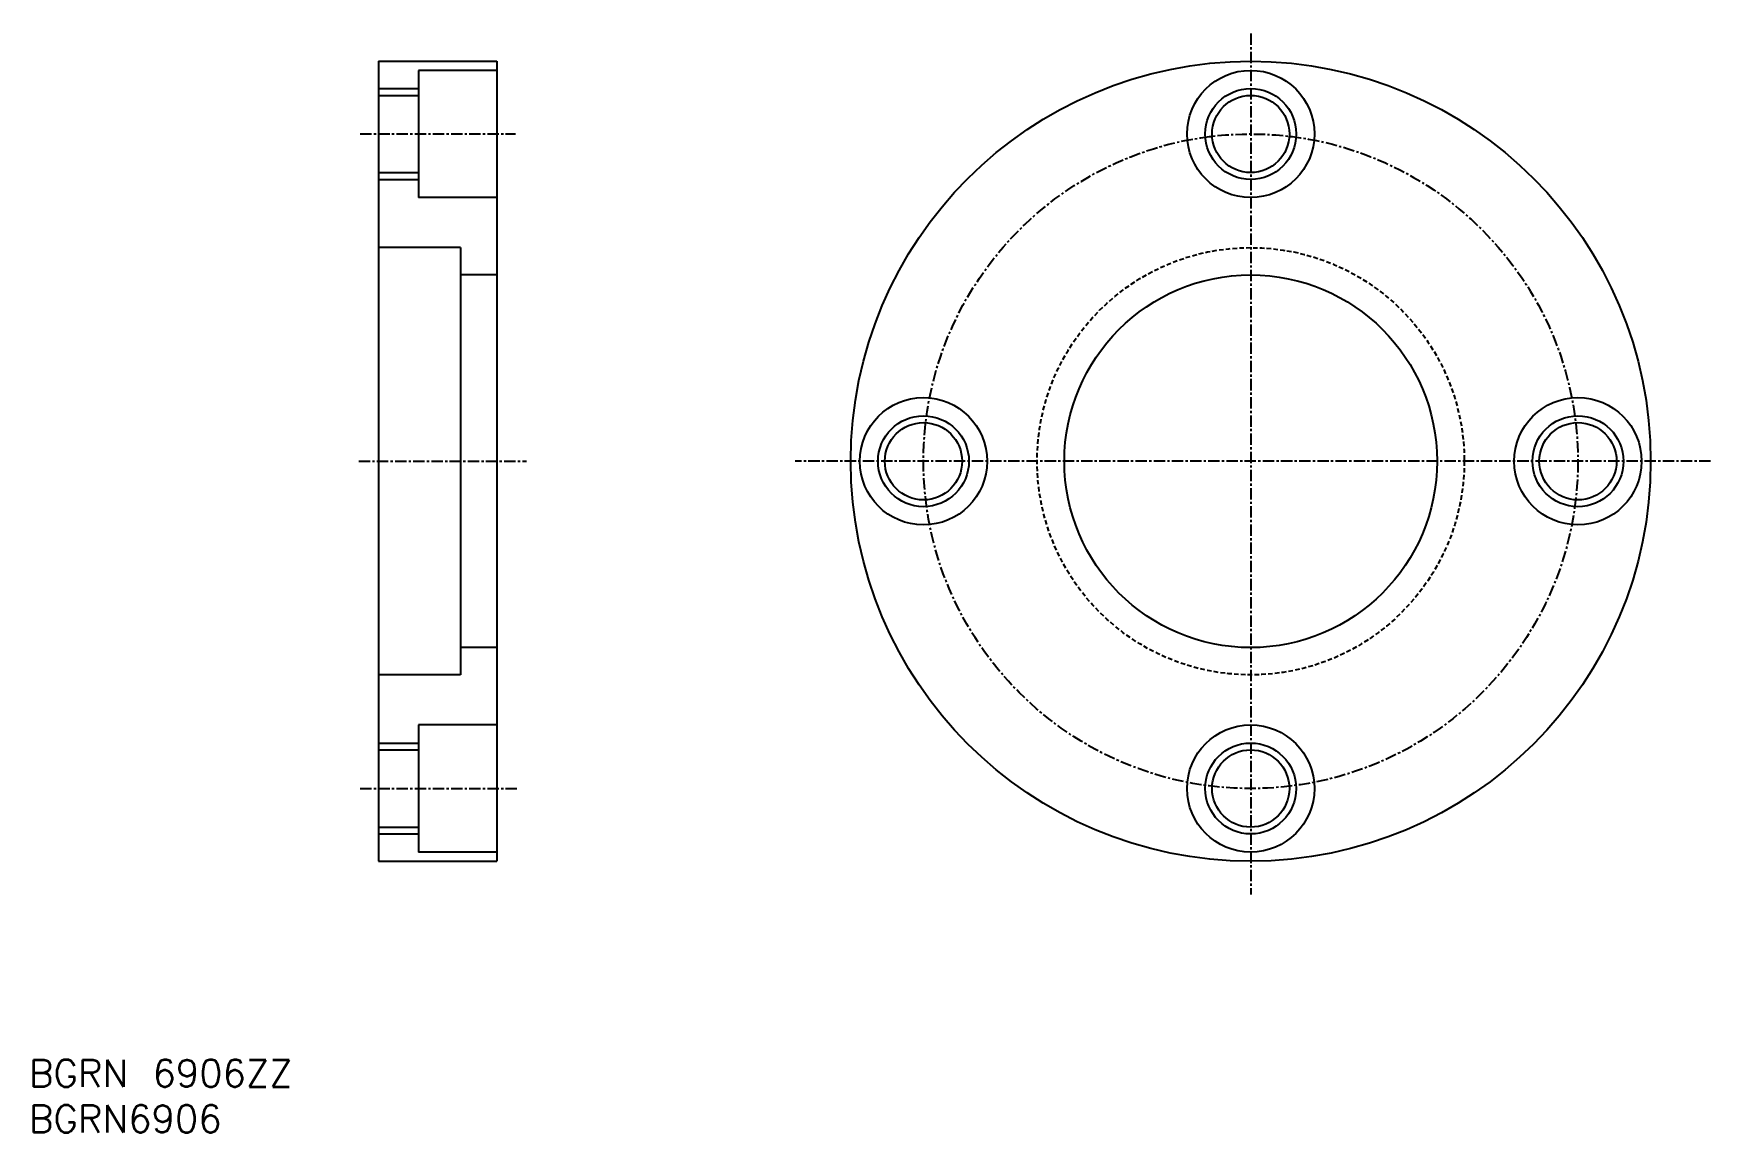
# Model space of a CAD drawing. Extents: x 45 to 230, y 37 to 158.
import ezdxf
from ezdxf.enums import TextEntityAlignment as Align

# ---------------------------------------------------------------- set-up
doc = ezdxf.new("R2010")
doc.units = 0
doc.linetypes.add('CENTER', pattern=[2, 1.25, -0.25, 0.25, -0.25])
doc.linetypes.add('DASHED', pattern=[0.75, 0.5, -0.25])
doc.layers.get('0').update_dxf_attribs({"linetype": 'CONTINUOUS'})
doc.layers.add('CENTER', color=1, linetype='CENTER')
doc.styles.get("Standard").update_dxf_attribs({"font": 'txt.shx', "bigfont": 'extfont.shx'})

msp = doc.modelspace()

# ---------------------------------------------------------------- linework, layer by layer
at = {"color": 7, "linetype": 'CONTINUOUS'}
for p, q in [((83.26, 155.13), (83.26, 67.13)), ((83.26, 155.13), (96.26, 155.13)), ((96.26, 155.13), (96.26, 67.13)), ((96.26, 154.13), (87.66, 154.13)), ((87.66, 154.13), (87.66, 140.13)), ((83.26, 151.38), (87.66, 151.38)), ((83.26, 142.88), (87.66, 142.88)), ((96.26, 140.13), (87.66, 140.13)), ((92.26, 134.63), (83.26, 134.63)), ((92.26, 134.63), (92.26, 87.63)), ((96.26, 131.63), (92.26, 131.63)), ((96.26, 90.63), (92.26, 90.63)), ((92.26, 87.63), (83.26, 87.63)), ((96.26, 82.13), (87.66, 82.13)), ((87.66, 82.13), (87.66, 68.13)), ((83.26, 79.38), (87.66, 79.38)), ((83.26, 70.88), (87.66, 70.88)), ((83.26, 67.13), (96.26, 67.13)), ((96.26, 68.13), (87.66, 68.13))]:
    msp.add_line(p, q, dxfattribs=at)
at = {"color": 3, "linetype": 'CONTINUOUS'}
for p, q in [((83.26, 152.13), (87.66, 152.13)), ((83.26, 142.13), (87.66, 142.13)), ((83.26, 80.13), (87.66, 80.13)), ((83.26, 70.13), (87.66, 70.13))]:
    msp.add_line(p, q, dxfattribs=at)
at = {"color": 7, "linetype": 'CONTINUOUS'}
for centre, radius in [((179.2, 111.13), 44), ((179.2, 147.13), 7), ((179.2, 147.13), 4.25), ((179.2, 111.13), 20.5), ((143.2, 111.13), 7), ((215.2, 111.13), 7), ((143.2, 111.13), 4.25), ((215.2, 111.13), 4.25), ((179.2, 75.13), 7), ((179.2, 75.13), 4.25)]:
    msp.add_circle(centre, radius, dxfattribs=at)
at = {"color": 3, "linetype": 'CONTINUOUS'}
for centre in [(179.2, 147.13), (143.2, 111.13), (215.2, 111.13), (179.2, 75.13)]:
    msp.add_circle(centre, 5, dxfattribs=at)
at = {"color": 3, "linetype": 'DASHED'}
msp.add_circle((179.2, 111.13), 23.5, dxfattribs=at)
at = {"layer": 'CENTER', "color": 1, "linetype": 'CENTER'}
for p, q in [((179.2, 158.18), (179.2, 63.47)), ((81.23, 147.13), (98.31, 147.13)), ((81.07, 111.13), (99.53, 111.13)), ((229.78, 111.13), (129.09, 111.13)), ((81.23, 75.13), (98.61, 75.13))]:
    msp.add_line(p, q, dxfattribs=at)
msp.add_circle((179.2, 111.13), 36, dxfattribs=at)

# ---------------------------------------------------------------- texts
at = {"color": 7, "linetype": 'CONTINUOUS'}
for s, p in [('BGRN 6906ZZ', (44.78, 43.8)), ('BGRN6906', (44.78, 38.8))]:
    msp.add_text(s, height=3, dxfattribs=at).set_placement(p, align=Align.MIDDLE_LEFT)

doc.saveas('drawing.dxf')
